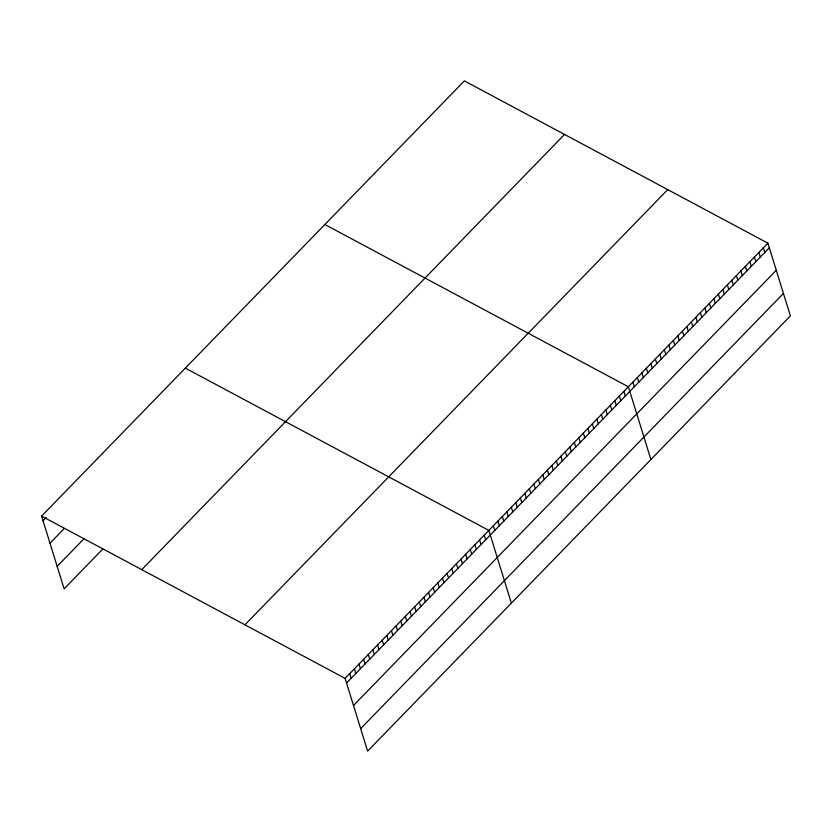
<?xml version="1.0" encoding="UTF-8"?>
<svg xmlns="http://www.w3.org/2000/svg" width="832" height="832" viewBox="0 0 832 832"><rect width="100%" height="100%" fill="white"/><g stroke="black" fill="none" stroke-linecap="round" stroke-linejoin="round"><path stroke-width="1.25" d="M41.6 516.1L464.381 80.891L767.884 243.162L790.4 315.9L367.619 751.109L345.103 678.371L41.6 516.1L64.116 588.838L102.752 549.058M43.035 520.738L46.124 517.556M49.993 543.213L63.898 528.892M57.158 566.363L84.209 538.522M141.752 569.65L564.543 134.441M244.951 624.822L667.732 189.613M345.103 678.371L767.884 243.162M346.538 683.01L769.319 247.801M353.496 705.484L776.277 270.275M360.662 728.634L783.442 293.426M324.865 224.505L628.368 386.786L650.884 459.524M185.349 368.129L488.852 530.4L511.368 603.138M763.381 247.801L764.816 252.429M758.888 252.429L760.323 257.067M754.385 257.067L755.82 261.695M749.882 261.695L751.317 266.334M745.378 266.334L746.814 270.962M740.886 270.962L742.321 275.6M736.382 275.6L737.818 280.228M731.879 280.228L733.314 284.866M727.376 284.856L728.811 289.494M722.883 289.494L724.318 294.133M718.38 294.122L719.815 298.761M713.877 298.761L715.312 303.399M709.374 303.389L710.809 308.027M704.881 308.027L706.316 312.666M700.378 312.655L701.813 317.294M695.874 317.294L697.31 321.922M691.371 321.922L692.806 326.56M686.878 326.56L688.314 331.188M682.375 331.188L683.81 335.826M677.872 335.826L679.307 340.454M673.369 340.454L674.804 345.093M668.876 345.093L670.311 349.721M664.373 349.721L665.808 354.359M659.87 354.359L661.305 358.987M655.366 358.987L656.802 363.626M650.874 363.615L652.309 368.254M646.37 368.254L647.806 372.892M641.867 372.882L643.302 377.52M637.364 377.52L638.799 382.158M632.871 382.148L634.306 386.786M623.865 391.414L625.3 396.053M619.362 396.053L620.797 400.681M614.869 400.681L616.304 405.319M610.366 405.319L611.801 409.947M605.862 409.947L607.298 414.586M601.359 414.586L602.794 419.214M596.866 419.214L598.302 423.852M592.363 423.852L593.798 428.48M587.86 428.48L589.295 433.118M583.357 433.118L584.792 437.746M578.864 437.746L580.299 442.385M574.361 442.374L575.796 447.013M569.858 447.013L571.293 451.651M565.354 451.641L566.79 456.279M560.862 456.279L562.297 460.918M556.358 460.907L557.794 465.546M551.855 465.546L553.29 470.184M547.352 470.174L548.787 474.812M542.859 474.812L544.294 479.44M538.356 479.44L539.791 484.078M533.853 484.078L535.288 488.706M529.35 488.706L530.785 493.345M524.857 493.345L526.292 497.973M520.354 497.973L521.789 502.611M515.85 502.611L517.286 507.239M511.347 507.239L512.782 511.878M506.854 511.878L508.29 516.506M502.351 516.506L503.786 521.144M497.848 521.134L499.283 525.772M493.345 525.772L494.78 530.41M484.214 535.174L485.649 539.812M479.575 539.947L481.01 544.586M474.937 544.721L476.372 549.359M470.298 549.494L471.734 554.133M465.66 554.268L467.095 558.906M461.022 559.042L462.457 563.68M456.394 563.815L457.829 568.454M451.755 568.589L453.19 573.227M447.117 573.362L448.552 578.001M442.478 578.136L443.914 582.774M437.84 582.91L439.275 587.548M433.202 587.683L434.637 592.322M428.563 592.457L429.998 597.095M423.935 597.23L425.36 601.869M419.297 602.004L420.732 606.642M414.658 606.778L416.094 611.416M410.02 611.551L411.455 616.19M405.382 616.325L406.817 620.963M400.743 621.098L402.178 625.737M396.105 625.872L397.54 630.5M391.466 630.646L392.902 635.274M386.838 635.419L388.274 640.047M382.2 640.193L383.635 644.821M377.562 644.966L378.997 649.594M372.923 649.74L374.358 654.368M368.285 654.514L369.72 659.142M363.646 659.287L365.082 663.915M359.008 664.061L360.443 668.689M354.38 668.834L355.815 673.462M349.742 673.598L351.177 678.236"/></g></svg>
